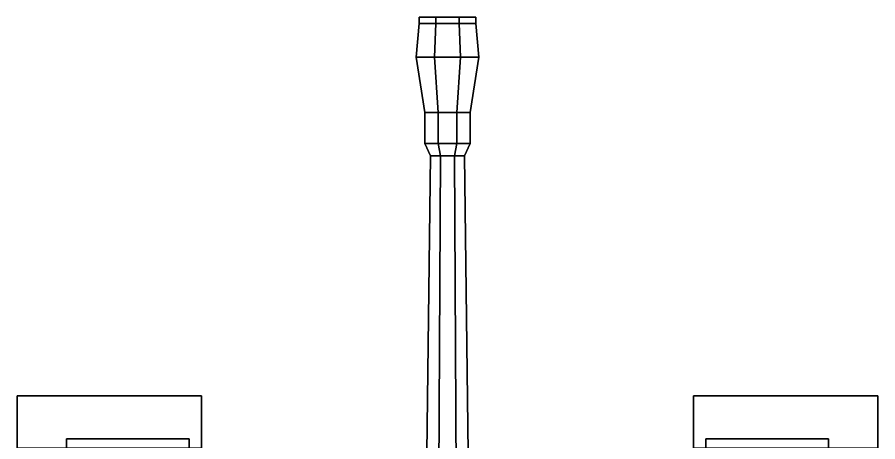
# Model space of a CAD drawing. Header units: millimetres. Extents: x -1.4 to 3, y -3.1 to 8.5.
# Drawn here: x -1.4 to 1.4, y 2.761 to 4.14 of the extents above; entities that cross this region are included whole.
import ezdxf

# ---------------------------------------------------------------- set-up
doc = ezdxf.new("R2010")
doc.units = ezdxf.units.MM
for name, color, linetype in [('gun', 1, 'Continuous'), ('mudguard', 6, 'Continuous'), ('tracks', 3, 'Continuous')]:
    doc.layers.add(name, color=color, linetype=linetype)

msp = doc.modelspace()

# ---------------------------------------------------------------- linework, layer by layer
at = {"layer": 'gun'}
for points in [[(-0.0421, 4.01, 2.0684), (-0.1016, 4.01, 2.1279), (-0.0924, 4.12, 2.1317), (-0.0383, 4.12, 2.0776)], [(-0.1016, 4.01, 2.2121), (-0.0421, 4.01, 2.2716), (-0.0383, 4.12, 2.2624), (-0.0924, 4.12, 2.2083)], [(-0.0383, 4.14, 2.2624), (-0.0924, 4.14, 2.2083), (-0.0924, 4.12, 2.2083), (-0.0383, 4.12, 2.2624)], [(-0.0924, 4.14, 2.2083), (-0.0924, 4.14, 2.1317), (-0.0924, 4.12, 2.1317), (-0.0924, 4.12, 2.2083)], [(-0.0924, 4.14, 2.1317), (-0.0383, 4.14, 2.0776), (-0.0383, 4.12, 2.0776), (-0.0924, 4.12, 2.1317)], [(0.0421, 4.01, 2.0684), (-0.0421, 4.01, 2.0684), (-0.0383, 4.12, 2.0776), (0.0383, 4.12, 2.0776)], [(-0.0421, 4.01, 2.2716), (0.0421, 4.01, 2.2716), (0.0383, 4.12, 2.2624), (-0.0383, 4.12, 2.2624)], [(0.0383, 4.14, 2.2624), (-0.0383, 4.14, 2.2624), (-0.0383, 4.12, 2.2624), (0.0383, 4.12, 2.2624)], [(-0.0383, 4.14, 2.0776), (0.0383, 4.14, 2.0776), (0.0383, 4.12, 2.0776), (-0.0383, 4.12, 2.0776)], [(0.0924, 4.14, 2.2083), (0.0383, 4.14, 2.2624), (0.0383, 4.12, 2.2624), (0.0924, 4.12, 2.2083)], [(0.0383, 4.14, 2.0776), (0.0924, 4.14, 2.1317), (0.0924, 4.12, 2.1317), (0.0383, 4.12, 2.0776)], [(0.1016, 4.01, 2.1279), (0.0421, 4.01, 2.0684), (0.0383, 4.12, 2.0776), (0.0924, 4.12, 2.1317)], [(0.0421, 4.01, 2.2716), (0.1016, 4.01, 2.2121), (0.0924, 4.12, 2.2083), (0.0383, 4.12, 2.2624)], [(0.0924, 4.14, 2.1317), (0.0924, 4.14, 2.2083), (0.0924, 4.12, 2.2083), (0.0924, 4.12, 2.1317)], [(-0.0306, 3.83, 2.0961), (-0.0739, 3.83, 2.1394), (-0.1016, 4.01, 2.1279), (-0.0421, 4.01, 2.0684)], [(-0.0739, 3.83, 2.2006), (-0.0306, 3.83, 2.2439), (-0.0421, 4.01, 2.2716), (-0.1016, 4.01, 2.2121)], [(0.0306, 3.83, 2.0961), (-0.0306, 3.83, 2.0961), (-0.0421, 4.01, 2.0684), (0.0421, 4.01, 2.0684)], [(-0.0306, 3.83, 2.2439), (0.0306, 3.83, 2.2439), (0.0421, 4.01, 2.2716), (-0.0421, 4.01, 2.2716)], [(0.0739, 3.83, 2.1394), (0.0306, 3.83, 2.0961), (0.0421, 4.01, 2.0684), (0.1016, 4.01, 2.1279)], [(0.0306, 3.83, 2.2439), (0.0739, 3.83, 2.2006), (0.1016, 4.01, 2.2121), (0.0421, 4.01, 2.2716)], [(-0.0306, 3.83, 2.2439), (-0.0739, 3.83, 2.2006), (-0.0739, 3.73, 2.2006), (-0.0306, 3.73, 2.2439)], [(-0.0739, 3.83, 2.2006), (-0.0739, 3.83, 2.1394), (-0.0739, 3.73, 2.1394), (-0.0739, 3.73, 2.2006)], [(-0.0739, 3.83, 2.1394), (-0.0306, 3.83, 2.0961), (-0.0306, 3.73, 2.0961), (-0.0739, 3.73, 2.1394)], [(0.0306, 3.83, 2.2439), (-0.0306, 3.83, 2.2439), (-0.0306, 3.73, 2.2439), (0.0306, 3.73, 2.2439)], [(-0.0306, 3.83, 2.0961), (0.0306, 3.83, 2.0961), (0.0306, 3.73, 2.0961), (-0.0306, 3.73, 2.0961)], [(0.0739, 3.83, 2.2006), (0.0306, 3.83, 2.2439), (0.0306, 3.73, 2.2439), (0.0739, 3.73, 2.2006)], [(0.0306, 3.83, 2.0961), (0.0739, 3.83, 2.1394), (0.0739, 3.73, 2.1394), (0.0306, 3.73, 2.0961)], [(0.0739, 3.83, 2.1394), (0.0739, 3.83, 2.2006), (0.0739, 3.73, 2.2006), (0.0739, 3.73, 2.1394)], [(-0.023, 3.69, 2.1146), (-0.0554, 3.69, 2.147), (-0.0739, 3.73, 2.1394), (-0.0306, 3.73, 2.0961)], [(-0.0554, 3.69, 2.147), (-0.0554, 3.69, 2.193), (-0.0739, 3.73, 2.2006), (-0.0739, 3.73, 2.1394)], [(-0.0554, 3.69, 2.193), (-0.023, 3.69, 2.2254), (-0.0306, 3.73, 2.2439), (-0.0739, 3.73, 2.2006)], [(0.023, 3.69, 2.1146), (-0.023, 3.69, 2.1146), (-0.0306, 3.73, 2.0961), (0.0306, 3.73, 2.0961)], [(-0.023, 3.69, 2.2254), (0.023, 3.69, 2.2254), (0.0306, 3.73, 2.2439), (-0.0306, 3.73, 2.2439)], [(0.0554, 3.69, 2.147), (0.023, 3.69, 2.1146), (0.0306, 3.73, 2.0961), (0.0739, 3.73, 2.1394)], [(0.023, 3.69, 2.2254), (0.0554, 3.69, 2.193), (0.0739, 3.73, 2.2006), (0.0306, 3.73, 2.2439)], [(0.0554, 3.69, 2.193), (0.0554, 3.69, 2.147), (0.0739, 3.73, 2.1394), (0.0739, 3.73, 2.2006)], [(-0.0344, 1.41, 2.0869), (-0.0831, 1.41, 2.1356), (-0.0554, 3.69, 2.147), (-0.023, 3.69, 2.1146)], [(-0.0831, 1.41, 2.1356), (-0.0831, 1.41, 2.2044), (-0.0554, 3.69, 2.193), (-0.0554, 3.69, 2.147)], [(-0.0831, 1.41, 2.2044), (-0.0344, 1.41, 2.2531), (-0.023, 3.69, 2.2254), (-0.0554, 3.69, 2.193)], [(0.0344, 1.41, 2.0869), (-0.0344, 1.41, 2.0869), (-0.023, 3.69, 2.1146), (0.023, 3.69, 2.1146)], [(-0.0344, 1.41, 2.2531), (0.0344, 1.41, 2.2531), (0.023, 3.69, 2.2254), (-0.023, 3.69, 2.2254)], [(0.0831, 1.41, 2.1356), (0.0344, 1.41, 2.0869), (0.023, 3.69, 2.1146), (0.0554, 3.69, 2.147)], [(0.0344, 1.41, 2.2531), (0.0831, 1.41, 2.2044), (0.0554, 3.69, 2.193), (0.023, 3.69, 2.2254)], [(0.0831, 1.41, 2.2044), (0.0831, 1.41, 2.1356), (0.0554, 3.69, 2.147), (0.0554, 3.69, 2.193)]]:
    msp.add_3dface(points, dxfattribs=at)
at = {"layer": 'mudguard'}
for points in [[(-1.4, 2.91, 0.74), (-1.4, 2.74, 0.99), (-0.8, 2.74, 0.99), (-0.8, 2.91, 0.74)], [(-0.8, 2.91, 0.74), (-0.8, 2.74, 0.99), (-1.4, 2.74, 0.99), (-1.4, 2.91, 0.74)], [(-1.4, 2.91, 0.74), (-1.4, 2.74, 0.99), (-1.4, 2.59, 0.76), (-1.4, 2.88, 0.7)], [(-1.4, 2.88, 0.7), (-1.4, 2.59, 0.76), (-1.4, 2.74, 0.99), (-1.4, 2.91, 0.74)], [(-0.8, 2.91, 0.74), (-0.8, 2.74, 0.99), (-0.8, 2.5657, 0.9249)], [(-0.8, 2.5657, 0.9249), (-0.8, 2.5657, 0.9249), (-0.8, 2.74, 0.99), (-0.8, 2.91, 0.74)], [(0.8, 2.91, 0.74), (0.8, 2.74, 0.99), (1.4, 2.74, 0.99), (1.4, 2.91, 0.74)], [(1.4, 2.91, 0.74), (1.4, 2.74, 0.99), (0.8, 2.74, 0.99), (0.8, 2.91, 0.74)], [(0.8, 2.91, 0.74), (0.8, 2.74, 0.99), (0.8, 2.5657, 0.9249)], [(0.8, 2.5657, 0.9249), (0.8, 2.5657, 0.9249), (0.8, 2.74, 0.99), (0.8, 2.91, 0.74)], [(1.4, 2.91, 0.74), (1.4, 2.74, 0.99), (1.4, 2.59, 0.76), (1.4, 2.88, 0.7)], [(1.4, 2.88, 0.7), (1.4, 2.59, 0.76), (1.4, 2.74, 0.99), (1.4, 2.91, 0.74)]]:
    msp.add_3dface(points, dxfattribs=at)
at = {"layer": 'tracks'}
for points in [[(-0.84, 2.64, 0.96), (-0.84, 2.77, 0.81), (-1.24, 2.77, 0.81), (-1.24, 2.64, 0.96)], [(-1.24, 2.64, 0.96), (-1.24, 2.77, 0.81), (-1.24, 2.7, 0.78), (-1.24, 2.59, 0.91)], [(-0.84, 2.77, 0.81), (-0.84, 2.77, 0.61), (-1.24, 2.77, 0.61), (-1.24, 2.77, 0.81)], [(-1.24, 2.77, 0.81), (-1.24, 2.77, 0.61), (-1.24, 2.7, 0.61), (-1.24, 2.7, 0.78)], [(-0.84, 2.77, 0.61), (-0.84, 2.72, 0.47), (-1.24, 2.72, 0.47), (-1.24, 2.77, 0.61)], [(-1.24, 2.77, 0.61), (-1.24, 2.72, 0.47), (-1.24, 2.63, 0.49), (-1.24, 2.7, 0.61)], [(-0.84, 2.7, 0.78), (-0.84, 2.77, 0.81), (-0.84, 2.64, 0.96), (-0.84, 2.59, 0.91)], [(-0.84, 2.7, 0.61), (-0.84, 2.77, 0.61), (-0.84, 2.77, 0.81), (-0.84, 2.7, 0.78)], [(-0.84, 2.63, 0.49), (-0.84, 2.72, 0.47), (-0.84, 2.77, 0.61), (-0.84, 2.7, 0.61)], [(0.84, 2.77, 0.61), (0.84, 2.72, 0.47), (0.84, 2.63, 0.49), (0.84, 2.7, 0.61)], [(1.24, 2.77, 0.61), (1.24, 2.72, 0.47), (0.84, 2.72, 0.47), (0.84, 2.77, 0.61)], [(0.84, 2.77, 0.81), (0.84, 2.77, 0.61), (0.84, 2.7, 0.61), (0.84, 2.7, 0.78)], [(1.24, 2.77, 0.81), (1.24, 2.77, 0.61), (0.84, 2.77, 0.61), (0.84, 2.77, 0.81)], [(0.84, 2.64, 0.96), (0.84, 2.77, 0.81), (0.84, 2.7, 0.78), (0.84, 2.59, 0.91)], [(1.24, 2.64, 0.96), (1.24, 2.77, 0.81), (0.84, 2.77, 0.81), (0.84, 2.64, 0.96)], [(1.24, 2.63, 0.49), (1.24, 2.72, 0.47), (1.24, 2.77, 0.61), (1.24, 2.7, 0.61)], [(1.24, 2.7, 0.61), (1.24, 2.77, 0.61), (1.24, 2.77, 0.81), (1.24, 2.7, 0.78)], [(1.24, 2.7, 0.78), (1.24, 2.77, 0.81), (1.24, 2.64, 0.96), (1.24, 2.59, 0.91)]]:
    msp.add_3dface(points, dxfattribs=at)

doc.saveas('drawing.dxf')
